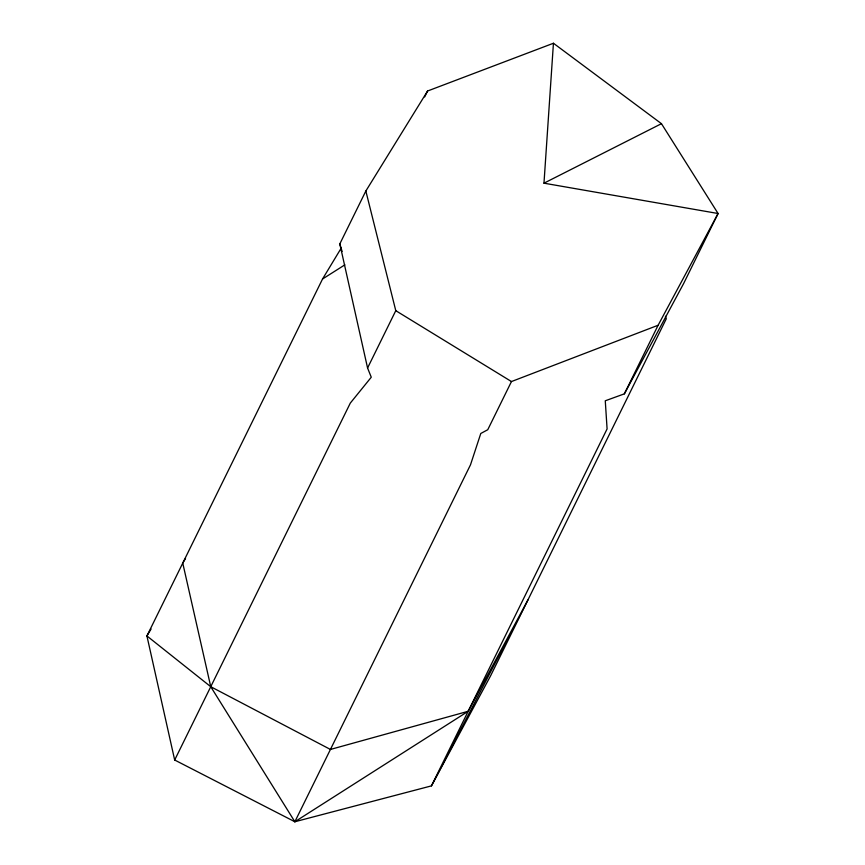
<?xml version="1.0" encoding="UTF-8"?>
<svg xmlns="http://www.w3.org/2000/svg" width="865" height="865" viewBox="0 0 865 865"><rect width="100%" height="100%" fill="white"/><g stroke="black" fill="none" stroke-linecap="round" stroke-linejoin="round"><path stroke-width="1.3" d="M185.532 558.52L182.753 563.104L210.746 686.702L294.857 821.75L468.149 711.3L527.909 599.996L431.451 785.874L607.089 428.943L605.273 400.787L624.357 393.856L683.555 283.688L718.08 213.514L543.977 183.185L553.438 43.25L427.58 91.009L365.841 191.024L339.815 243.908L367.571 368.003L371.269 377.226L350.303 403.09L174.676 760.021L294.857 821.75L431.451 785.874L490.65 675.716L666.288 318.774L665.434 316.233M341.307 247.952L322.548 278.995L146.92 635.937L174.676 760.021M424.672 96.923L427.58 91.009M367.571 368.003L395.781 310.676L365.841 191.024M294.857 821.75L470.495 464.819L480.789 433.473L487.752 429.732L511.464 381.552L658.114 325.251L718.08 213.514L661.455 123.684L553.438 43.25M624.357 393.856L658.114 325.251M151.083 629.039L146.92 635.937L210.746 686.702L330.43 749.447L468.149 711.3M322.548 278.995L344.854 264.852M543.977 183.185L661.455 123.684M395.781 310.676L511.464 381.552M339.815 243.908L342.129 251.499"/></g></svg>
